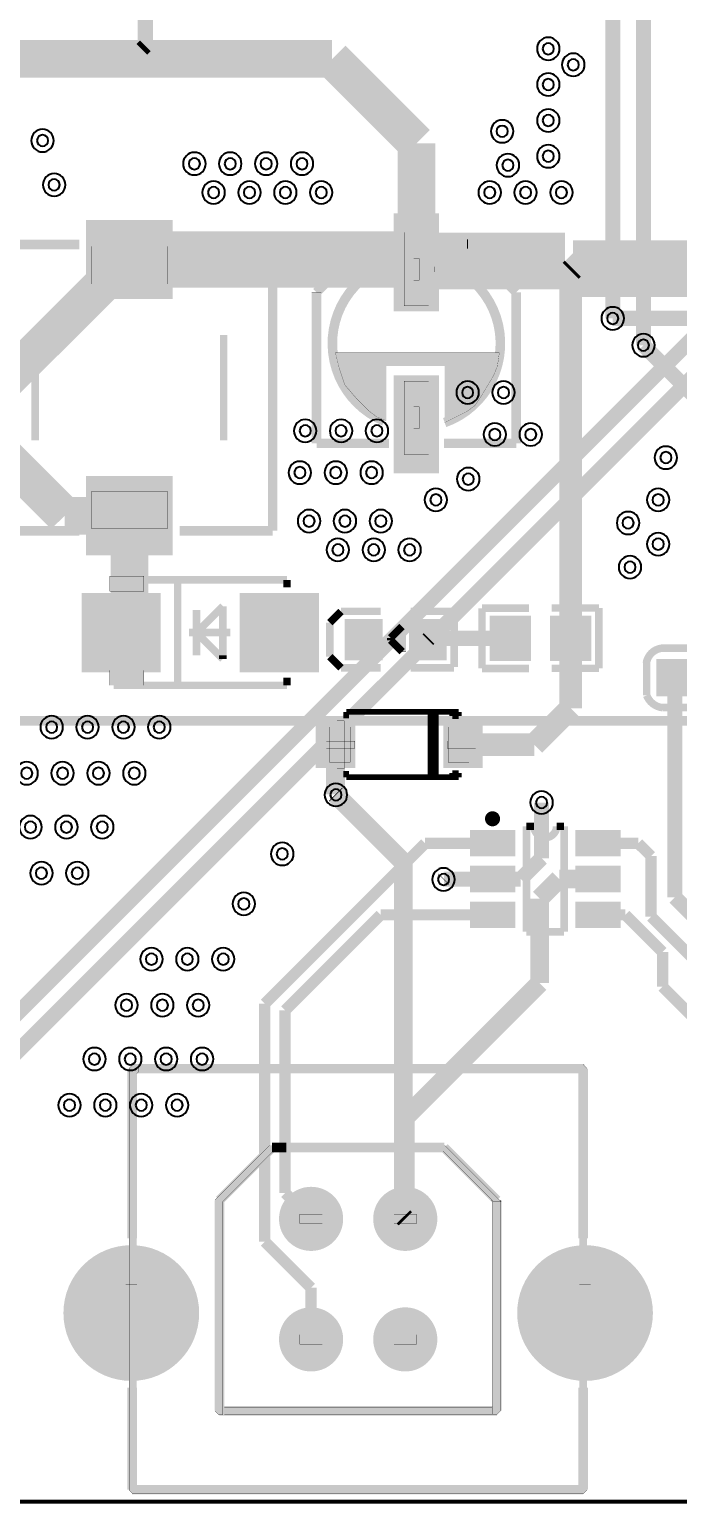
# Model space of a CAD drawing. Header units: millimetres. Extents: x 0 to 135, y -1 to 106.
# Drawn here: x 70.86 to 88.06, y -0.05 to 39.08 of the extents above; entities that cross this region are included whole.
import ezdxf

# ---------------------------------------------------------------- set-up
doc = ezdxf.new("R2010")
doc.units = ezdxf.units.MM
doc.header["$MEASUREMENT"] = 0
for name, color, linetype, true_color in [('Board-Outline-Layer', 7, 'Continuous', 0xff00ff), ('Bottom-Layer', 7, 'Continuous', 0x0000ff), ('Bottom-Paste-Mask-Layer', 7, 'Continuous', 0x800000), ('Bottom-Solder-Mask-Layer', 7, 'Continuous', 0xaa00ff), ('Document-Layer', 7, 'Continuous', 0x6464ff), ('Hole-Layer', 7, 'Continuous', 0x222222), ('Multi-Layer', 7, 'Continuous', 0xc0c0c0), ('Pin-Soldering-Layer', 7, 'Continuous', 0xcc9999), ('Top-Layer', 7, 'Continuous', 0xff0000), ('Top-Paste-Mask-Layer', 7, 'Continuous', 0x808080), ('Top-Silkscreen-Layer', 7, 'Continuous', 0xffcc00), ('Top-Solder-Mask-Layer', 7, 'Continuous', 0x800080)]:
    doc.layers.add(name, color=color, linetype=linetype, true_color=true_color)

msp = doc.modelspace()

# ---------------------------------------------------------------- hatches: boundary and pattern name
at = {"layer": 'Bottom-Layer'}
for points in [[(77.533, 7.506, 1), (79.133, 7.506, 1)], [(80.032, 7.506, 1), (81.632, 7.506, 1)], [(71.812, 5.006, 1), (75.312, 5.006, 1)], [(83.853, 5.006, 1), (87.353, 5.006, 1)], [(77.533, 4.306, 1), (79.133, 4.306, 1)], [(80.032, 4.306, 1), (81.632, 4.306, 1)]]:
    msp.add_hatch(color=256, dxfattribs=at).paths.add_polyline_path(points)
at = {"layer": 'Bottom-Paste-Mask-Layer'}
for points in [[(77.533, 7.506, 1), (79.133, 7.506, 1)], [(80.032, 7.506, 1), (81.632, 7.506, 1)], [(71.812, 5.006, 1), (75.312, 5.006, 1)], [(83.853, 5.006, 1), (87.353, 5.006, 1)], [(77.533, 4.306, 1), (79.133, 4.306, 1)], [(80.032, 4.306, 1), (81.632, 4.306, 1)]]:
    msp.add_hatch(color=256, dxfattribs=at).paths.add_polyline_path(points)
at = {"layer": 'Bottom-Solder-Mask-Layer'}
for points in [[(77.482, 7.506, 1), (79.184, 7.506, 1)], [(79.981, 7.506, 1), (81.683, 7.506, 1)], [(71.761, 5.006, 1), (75.363, 5.006, 1)], [(83.802, 5.006, 1), (87.404, 5.006, 1)], [(77.482, 4.306, 1), (79.184, 4.306, 1)], [(79.981, 4.306, 1), (81.683, 4.306, 1)]]:
    msp.add_hatch(color=256, dxfattribs=at).paths.add_polyline_path(points)
at = {"layer": 'Document-Layer'}
for points in [[(81.2, 32.999), (81.056, 32.999), (81.056, 32.423), (81.2, 32.423)], [(81.608, 32.783), (80.648, 32.783), (80.648, 32.639), (81.608, 32.639)], [(81.2, 28.486), (81.056, 28.486), (81.056, 29.062), (81.2, 29.062)], [(79.021, 19.461), (79.021, 20.725), (79.21, 20.725), (79.21, 19.461)], [(78.736, 19.998), (78.736, 20.187), (79.495, 20.187), (79.495, 19.998)], [(82.702, 20.001), (82.702, 20.19), (81.944, 20.19), (81.944, 20.001)], [(85.453, 11.406), (85.453, 0.456), (85.403, 0.406), (73.753, 0.406), (73.703, 0.456), (73.703, 11.356), (73.753, 11.406), (73.753, 11.606), (73.603, 11.606), (73.503, 11.506), (73.503, 0.306), (73.603, 0.206), (85.553, 0.206), (85.653, 0.306), (85.653, 11.506), (85.553, 11.606), (73.803, 11.606), (73.803, 11.406)], [(81.682, 9.456), (77.232, 9.456), (75.782, 8.006), (76.032, 8.006), (77.332, 9.306), (81.832, 9.306), (83.182, 7.956), (83.382, 7.956), (81.882, 9.456), (81.832, 9.456)], [(75.782, 8.006), (75.782, 2.406), (75.882, 2.306), (75.982, 2.306), (75.982, 7.956), (76.032, 8.006)], [(83.357, 8.006), (83.357, 2.406), (83.257, 2.306), (83.157, 2.306), (83.157, 7.956), (83.107, 8.006)], [(83.132, 2.506), (76.032, 2.506), (76.032, 2.306), (83.082, 2.306), (83.132, 2.306)]]:
    msp.add_hatch(color=256, dxfattribs=at).paths.add_polyline_path(points)
at = {"layer": 'Hole-Layer'}
for points in [[(77.832, 7.506, 1), (78.832, 7.506, 1)], [(80.332, 7.506, 1), (81.332, 7.506, 1)], [(72.312, 5.006, 1), (74.812, 5.006, 1)], [(84.352, 5.006, 1), (86.852, 5.006, 1)], [(77.832, 4.306, 1), (78.832, 4.306, 1)], [(80.332, 4.306, 1), (81.332, 4.306, 1)]]:
    msp.add_hatch(color=256, dxfattribs=at).paths.add_polyline_path(points)
at = {"layer": 'Multi-Layer'}
for points in [[(77.533, 7.506, 1), (79.133, 7.506, 1)], [(77.533, 7.506, 1), (79.133, 7.506, 1)], [(77.533, 7.506, 1), (79.133, 7.506, 1)], [(80.032, 7.506, 1), (81.632, 7.506, 1)], [(80.032, 7.506, 1), (81.632, 7.506, 1)], [(80.032, 7.506, 1), (81.632, 7.506, 1)], [(71.812, 5.006, 1), (75.312, 5.006, 1)], [(71.812, 5.006, 1), (75.312, 5.006, 1)], [(71.812, 5.006, 1), (75.312, 5.006, 1)], [(83.853, 5.006, 1), (87.353, 5.006, 1)], [(83.853, 5.006, 1), (87.353, 5.006, 1)], [(83.853, 5.006, 1), (87.353, 5.006, 1)], [(77.533, 4.306, 1), (79.133, 4.306, 1)], [(77.533, 4.306, 1), (79.133, 4.306, 1)], [(77.533, 4.306, 1), (79.133, 4.306, 1)], [(80.032, 4.306, 1), (81.632, 4.306, 1)], [(80.032, 4.306, 1), (81.632, 4.306, 1)], [(80.032, 4.306, 1), (81.632, 4.306, 1)]]:
    msp.add_hatch(color=256, dxfattribs=at).paths.add_polyline_path(points)
at = {"layer": 'Pin-Soldering-Layer'}
for points in [[(80.804, 33.693), (81.454, 33.693), (81.454, 31.743), (80.804, 31.743)], [(72.513, 33.32), (74.513, 33.32), (74.513, 32.32), (72.513, 32.32)], [(80.804, 27.793), (81.454, 27.793), (81.454, 29.743), (80.804, 29.743)], [(72.513, 26.82), (74.513, 26.82), (74.513, 25.82), (72.513, 25.82)], [(78.821, 20.561), (78.821, 19.631), (79.371, 19.631), (79.371, 20.561)], [(82.522, 20.561), (82.522, 19.631), (81.972, 19.631), (81.972, 20.561)], [(78.033, 7.631), (78.633, 7.631), (78.633, 7.381), (78.033, 7.381)], [(80.532, 7.631), (81.132, 7.631), (81.132, 7.381), (80.532, 7.381)], [(73.412, 4.256), (73.412, 5.756), (73.712, 5.756), (73.712, 4.256)], [(85.453, 4.256), (85.453, 5.756), (85.753, 5.756), (85.753, 4.256)], [(78.033, 4.431), (78.633, 4.431), (78.633, 4.181), (78.033, 4.181)], [(80.532, 4.431), (81.132, 4.431), (81.132, 4.181), (80.532, 4.181)]]:
    msp.add_hatch(color=256, dxfattribs=at).paths.add_polyline_path(points)
at = {"layer": 'Top-Layer'}
for points in [[(81.678, 31.643), (80.578, 31.643), (80.578, 34.143), (81.678, 34.143)], [(74.613, 33.97), (74.613, 31.97), (72.413, 31.97), (72.413, 33.97)], [(81.678, 27.343), (80.578, 27.343), (80.578, 29.843), (81.678, 29.843)], [(74.613, 27.17), (74.613, 25.17), (72.413, 25.17), (72.413, 27.17)], [(72.293, 24.068), (74.293, 24.068), (74.293, 22.068), (72.293, 22.068)], [(76.493, 24.068), (78.493, 24.068), (78.493, 22.068), (76.493, 22.068)], [(80.178, 23.381), (80.178, 22.381), (79.278, 22.381), (79.278, 23.381)], [(81.878, 23.381), (81.878, 22.381), (80.978, 22.381), (80.978, 23.381)], [(84.12, 23.465), (84.12, 22.365), (83.12, 22.365), (83.12, 23.465)], [(85.72, 23.465), (85.72, 22.365), (84.72, 22.365), (84.72, 23.465)], [(87.543, 21.425), (87.543, 22.314), (88.432, 22.314), (88.432, 21.425)], [(79.454, 20.671), (79.454, 19.521), (78.504, 19.521), (78.504, 20.671)], [(82.839, 20.671), (82.839, 19.521), (81.889, 19.521), (81.889, 20.671)], [(83.698, 17.176), (82.598, 17.176), (82.598, 17.776), (83.698, 17.776)], [(86.498, 17.176), (85.398, 17.176), (85.398, 17.776), (86.498, 17.776)], [(83.698, 16.226), (82.598, 16.226), (82.598, 16.826), (83.698, 16.826)], [(86.498, 16.226), (85.398, 16.226), (85.398, 16.826), (86.498, 16.826)], [(83.698, 15.276), (82.598, 15.276), (82.598, 15.876), (83.698, 15.876)], [(86.498, 15.276), (85.398, 15.276), (85.398, 15.876), (86.498, 15.876)], [(77.533, 7.506, 1), (79.133, 7.506, 1)], [(80.032, 7.506, 1), (81.632, 7.506, 1)], [(71.812, 5.006, 1), (75.312, 5.006, 1)], [(83.853, 5.006, 1), (87.353, 5.006, 1)], [(77.533, 4.306, 1), (79.133, 4.306, 1)], [(80.032, 4.306, 1), (81.632, 4.306, 1)]]:
    msp.add_hatch(color=256, dxfattribs=at).paths.add_polyline_path(points)
at = {"layer": 'Top-Paste-Mask-Layer'}
for points in [[(81.678, 31.643), (80.578, 31.643), (80.578, 34.143), (81.678, 34.143)], [(74.613, 33.97), (74.613, 31.97), (72.413, 31.97), (72.413, 33.97)], [(81.678, 27.343), (80.578, 27.343), (80.578, 29.843), (81.678, 29.843)], [(74.613, 27.17), (74.613, 25.17), (72.413, 25.17), (72.413, 27.17)], [(72.293, 24.068), (74.293, 24.068), (74.293, 22.068), (72.293, 22.068)], [(76.493, 24.068), (78.493, 24.068), (78.493, 22.068), (76.493, 22.068)], [(80.178, 23.381), (80.178, 22.381), (79.278, 22.381), (79.278, 23.381)], [(81.878, 23.381), (81.878, 22.381), (80.978, 22.381), (80.978, 23.381)], [(84.12, 23.465), (84.12, 22.365), (83.12, 22.365), (83.12, 23.465)], [(85.72, 23.465), (85.72, 22.365), (84.72, 22.365), (84.72, 23.465)], [(87.543, 21.425), (87.543, 22.314), (88.432, 22.314), (88.432, 21.425)], [(79.454, 20.671), (79.454, 19.521), (78.504, 19.521), (78.504, 20.671)], [(82.839, 20.671), (82.839, 19.521), (81.889, 19.521), (81.889, 20.671)], [(83.698, 17.176), (82.598, 17.176), (82.598, 17.776), (83.698, 17.776)], [(86.498, 17.176), (85.398, 17.176), (85.398, 17.776), (86.498, 17.776)], [(83.698, 16.226), (82.598, 16.226), (82.598, 16.826), (83.698, 16.826)], [(86.498, 16.226), (85.398, 16.226), (85.398, 16.826), (86.498, 16.826)], [(83.698, 15.276), (82.598, 15.276), (82.598, 15.876), (83.698, 15.876)], [(86.498, 15.276), (85.398, 15.276), (85.398, 15.876), (86.498, 15.876)], [(77.533, 7.506, 1), (79.133, 7.506, 1)], [(80.032, 7.506, 1), (81.632, 7.506, 1)], [(71.812, 5.006, 1), (75.312, 5.006, 1)], [(83.853, 5.006, 1), (87.353, 5.006, 1)], [(77.533, 4.306, 1), (79.133, 4.306, 1)], [(80.032, 4.306, 1), (81.632, 4.306, 1)]]:
    msp.add_hatch(color=256, dxfattribs=at).paths.add_polyline_path(points)
at = {"layer": 'Top-Silkscreen-Layer'}
for points in [[(83.328, 30.493), (78.978, 30.493), (79.078, 30.093), (79.228, 29.643), (79.528, 29.293), (79.878, 28.943), (80.078, 28.793), (80.328, 28.693), (80.328, 30.143), (81.878, 30.143), (81.878, 28.643), (82.178, 28.793), (82.478, 28.943), (82.678, 29.093), (82.878, 29.393), (83.028, 29.643), (83.178, 29.893), (83.278, 30.143)], [(72.993, 24.168), (73.893, 24.168), (73.893, 24.568), (72.993, 24.568)], [(72.993, 21.668), (73.893, 21.668), (73.893, 22.068), (72.993, 22.068)]]:
    msp.add_hatch(color=256, dxfattribs=at).paths.add_polyline_path(points)
at = {"layer": 'Top-Solder-Mask-Layer'}
for points in [[(81.729, 31.592), (80.528, 31.592), (80.528, 34.194), (81.729, 34.194)], [(74.664, 34.021), (74.664, 31.919), (72.362, 31.919), (72.362, 34.021)], [(81.729, 27.292), (80.528, 27.292), (80.528, 29.894), (81.729, 29.894)], [(74.664, 27.221), (74.664, 25.119), (72.362, 25.119), (72.362, 27.221)], [(72.242, 24.119), (74.344, 24.119), (74.344, 22.017), (72.242, 22.017)], [(76.442, 24.119), (78.544, 24.119), (78.544, 22.017), (76.442, 22.017)], [(84.171, 23.516), (84.171, 22.314), (83.069, 22.314), (83.069, 23.516)], [(85.771, 23.516), (85.771, 22.314), (84.669, 22.314), (84.669, 23.516)], [(80.229, 23.432), (80.229, 22.33), (79.227, 22.33), (79.227, 23.432)], [(81.929, 23.432), (81.929, 22.33), (80.927, 22.33), (80.927, 23.432)], [(87.492, 21.374), (87.492, 22.365), (88.483, 22.365), (88.483, 21.374)], [(79.505, 20.721), (79.505, 19.47), (78.454, 19.47), (78.454, 20.721)], [(82.89, 20.721), (82.89, 19.47), (81.838, 19.47), (81.838, 20.721)], [(83.749, 17.125), (82.547, 17.125), (82.547, 17.827), (83.749, 17.827)], [(86.549, 17.125), (85.347, 17.125), (85.347, 17.827), (86.549, 17.827)], [(83.749, 16.175), (82.547, 16.175), (82.547, 16.877), (83.749, 16.877)], [(86.549, 16.175), (85.347, 16.175), (85.347, 16.877), (86.549, 16.877)], [(83.749, 15.225), (82.547, 15.225), (82.547, 15.927), (83.749, 15.927)], [(86.549, 15.225), (85.347, 15.225), (85.347, 15.927), (86.549, 15.927)], [(77.482, 7.506, 1), (79.184, 7.506, 1)], [(79.981, 7.506, 1), (81.683, 7.506, 1)], [(71.761, 5.006, 1), (75.363, 5.006, 1)], [(83.802, 5.006, 1), (87.404, 5.006, 1)], [(77.482, 4.306, 1), (79.184, 4.306, 1)], [(79.981, 4.306, 1), (81.683, 4.306, 1)]]:
    msp.add_hatch(color=256, dxfattribs=at).paths.add_polyline_path(points)

# ---------------------------------------------------------------- linework, layer by layer
at = {"layer": 'Board-Outline-Layer', "const_width": 0.1}
msp.add_lwpolyline([(0, 0), (0, 99.9), (134, 99.9), (134, 0)], close=True, dxfattribs=at)
at = {"layer": 'Bottom-Layer'}
for points, const_width in [([(87.153, 46.251), (87.153, 30.695)], 0.4), ([(86.337, 45.333), (86.337, 31.409)], 0.4), ([(99.367, 41.788), (68.945, 11.366)], 0.4), ([(93.477, 34.877), (69.146, 10.547)], 0.4), ([(78.992, 18.761), (80.782, 16.972)], 0.5), ([(80.782, 16.972), (80.782, 7.557)], 0.5), ([(80.782, 7.557), (80.832, 7.506)], 0.5)]:
    msp.add_lwpolyline(points, dxfattribs=dict(at, const_width=const_width))
at = {"layer": 'Document-Layer', "const_width": 0.00508}
for points in [[(81.2, 32.999), (81.056, 32.999), (81.056, 32.423), (81.2, 32.423)], [(81.608, 32.783), (80.648, 32.783), (80.648, 32.639), (81.608, 32.639)], [(81.2, 28.486), (81.056, 28.486), (81.056, 29.062), (81.2, 29.062)], [(79.021, 19.461), (79.021, 20.725), (79.21, 20.725), (79.21, 19.461)], [(78.736, 19.998), (78.736, 20.187), (79.495, 20.187), (79.495, 19.998)], [(82.702, 20.001), (82.702, 20.19), (81.944, 20.19), (81.944, 20.001)], [(85.453, 11.406), (85.453, 0.456), (85.403, 0.406), (73.753, 0.406), (73.703, 0.456), (73.703, 11.356), (73.753, 11.406), (73.753, 11.606), (73.603, 11.606), (73.503, 11.506), (73.503, 0.306), (73.603, 0.206), (85.553, 0.206), (85.653, 0.306), (85.653, 11.506), (85.553, 11.606), (73.803, 11.606), (73.803, 11.406)], [(81.682, 9.456), (77.232, 9.456), (75.782, 8.006), (76.032, 8.006), (77.332, 9.306), (81.832, 9.306), (83.182, 7.956), (83.382, 7.956), (81.882, 9.456), (81.832, 9.456)], [(75.782, 8.006), (75.782, 2.406), (75.882, 2.306), (75.982, 2.306), (75.982, 7.956), (76.032, 8.006)], [(83.357, 8.006), (83.357, 2.406), (83.257, 2.306), (83.157, 2.306), (83.157, 7.956), (83.107, 8.006)], [(83.132, 2.506), (76.032, 2.506), (76.032, 2.306), (83.082, 2.306), (83.132, 2.306)]]:
    msp.add_lwpolyline(points, close=True, dxfattribs=at)
at = {"layer": 'Hole-Layer'}
for points in [[(84.478, 38.567, 1), (84.778, 38.567), (84.778, 38.567, 1), (84.478, 38.567)], [(85.141, 38.142, 1), (85.441, 38.142), (85.441, 38.142, 1), (85.141, 38.142)], [(84.478, 37.615, 1), (84.778, 37.615), (84.778, 37.615, 1), (84.478, 37.615)], [(84.478, 36.663, 1), (84.778, 36.663), (84.778, 36.663, 1), (84.478, 36.663)], [(83.254, 36.374, 1), (83.554, 36.374), (83.554, 36.374, 1), (83.254, 36.374)], [(71.057, 36.127, 1), (71.357, 36.127), (71.357, 36.127, 1), (71.057, 36.127)], [(75.086, 35.515, 1), (75.386, 35.515), (75.386, 35.515, 1), (75.086, 35.515)], [(76.038, 35.515, 1), (76.338, 35.515), (76.338, 35.515, 1), (76.038, 35.515)], [(76.99, 35.515, 1), (77.29, 35.515), (77.29, 35.515, 1), (76.99, 35.515)], [(77.942, 35.515, 1), (78.242, 35.515), (78.242, 35.515, 1), (77.942, 35.515)], [(83.407, 35.473, 1), (83.707, 35.473), (83.707, 35.473, 1), (83.407, 35.473)], [(84.478, 35.711, 1), (84.778, 35.711), (84.778, 35.711, 1), (84.478, 35.711)], [(71.363, 34.954, 1), (71.663, 34.954), (71.663, 34.954, 1), (71.363, 34.954)], [(75.596, 34.75, 1), (75.896, 34.75), (75.896, 34.75, 1), (75.596, 34.75)], [(76.548, 34.75, 1), (76.848, 34.75), (76.848, 34.75, 1), (76.548, 34.75)], [(77.5, 34.75, 1), (77.8, 34.75), (77.8, 34.75, 1), (77.5, 34.75)], [(78.452, 34.75, 1), (78.752, 34.75), (78.752, 34.75, 1), (78.452, 34.75)], [(82.923, 34.75, 1), (83.223, 34.75), (83.223, 34.75, 1), (82.923, 34.75)], [(83.875, 34.75, 1), (84.175, 34.75), (84.175, 34.75, 1), (83.875, 34.75)], [(84.827, 34.75, 1), (85.127, 34.75), (85.127, 34.75, 1), (84.827, 34.75)], [(86.187, 31.409, 1), (86.487, 31.409), (86.487, 31.409, 1), (86.187, 31.409)], [(87.003, 30.695, 1), (87.303, 30.695), (87.303, 30.695, 1), (87.003, 30.695)], [(82.338, 29.439, 1), (82.638, 29.439), (82.638, 29.439, 1), (82.338, 29.439)], [(83.29, 29.439, 1), (83.59, 29.439), (83.59, 29.439, 1), (83.29, 29.439)], [(78.027, 28.426, 1), (78.327, 28.426), (78.327, 28.426, 1), (78.027, 28.426)], [(78.979, 28.426, 1), (79.279, 28.426), (79.279, 28.426, 1), (78.979, 28.426)], [(79.931, 28.426, 1), (80.231, 28.426), (80.231, 28.426, 1), (79.931, 28.426)], [(83.059, 28.324, 1), (83.359, 28.324), (83.359, 28.324, 1), (83.059, 28.324)], [(84.011, 28.324, 1), (84.311, 28.324), (84.311, 28.324, 1), (84.011, 28.324)], [(87.598, 27.712, 1), (87.898, 27.712), (87.898, 27.712, 1), (87.598, 27.712)], [(77.886, 27.314, 1), (78.186, 27.314), (78.186, 27.314, 1), (77.886, 27.314)], [(78.838, 27.314, 1), (79.138, 27.314), (79.138, 27.314, 1), (78.838, 27.314)], [(79.79, 27.314, 1), (80.09, 27.314), (80.09, 27.314, 1), (79.79, 27.314)], [(82.355, 27.144, 1), (82.655, 27.144), (82.655, 27.144, 1), (82.355, 27.144)], [(81.495, 26.59, 1), (81.795, 26.59), (81.795, 26.59, 1), (81.495, 26.59)], [(87.394, 26.59, 1), (87.694, 26.59), (87.694, 26.59, 1), (87.394, 26.59)], [(78.129, 26.029, 1), (78.429, 26.029), (78.429, 26.029, 1), (78.129, 26.029)], [(79.081, 26.029, 1), (79.381, 26.029), (79.381, 26.029, 1), (79.081, 26.029)], [(80.033, 26.029, 1), (80.333, 26.029), (80.333, 26.029, 1), (80.033, 26.029)], [(86.595, 25.978, 1), (86.895, 25.978), (86.895, 25.978, 1), (86.595, 25.978)], [(87.394, 25.417, 1), (87.694, 25.417), (87.694, 25.417, 1), (87.394, 25.417)], [(78.894, 25.264, 1), (79.194, 25.264), (79.194, 25.264, 1), (78.894, 25.264)], [(79.846, 25.264, 1), (80.146, 25.264), (80.146, 25.264, 1), (79.846, 25.264)], [(80.798, 25.264, 1), (81.098, 25.264), (81.098, 25.264, 1), (80.798, 25.264)], [(86.646, 24.805, 1), (86.946, 24.805), (86.946, 24.805, 1), (86.646, 24.805)], [(71.299, 20.558, 1), (71.599, 20.558), (71.599, 20.558, 1), (71.299, 20.558)], [(72.251, 20.558, 1), (72.551, 20.558), (72.551, 20.558, 1), (72.251, 20.558)], [(73.203, 20.558, 1), (73.503, 20.558), (73.503, 20.558, 1), (73.203, 20.558)], [(74.155, 20.558, 1), (74.455, 20.558), (74.455, 20.558, 1), (74.155, 20.558)], [(70.636, 19.334, 1), (70.936, 19.334), (70.936, 19.334, 1), (70.636, 19.334)], [(71.588, 19.334, 1), (71.888, 19.334), (71.888, 19.334, 1), (71.588, 19.334)], [(72.54, 19.334, 1), (72.84, 19.334), (72.84, 19.334, 1), (72.54, 19.334)], [(73.492, 19.334, 1), (73.792, 19.334), (73.792, 19.334, 1), (73.492, 19.334)], [(78.842, 18.761, 1), (79.142, 18.761), (79.142, 18.761, 1), (78.842, 18.761)], [(84.3, 18.557, 1), (84.6, 18.557), (84.6, 18.557, 1), (84.3, 18.557)], [(70.738, 17.906, 1), (71.038, 17.906), (71.038, 17.906, 1), (70.738, 17.906)], [(71.69, 17.906, 1), (71.99, 17.906), (71.99, 17.906, 1), (71.69, 17.906)], [(72.642, 17.906, 1), (72.942, 17.906), (72.942, 17.906, 1), (72.642, 17.906)], [(77.419, 17.192, 1), (77.719, 17.192), (77.719, 17.192, 1), (77.419, 17.192)], [(71.027, 16.682, 1), (71.327, 16.682), (71.327, 16.682, 1), (71.027, 16.682)], [(71.979, 16.682, 1), (72.279, 16.682), (72.279, 16.682, 1), (71.979, 16.682)], [(81.698, 16.517, 1), (81.998, 16.517), (81.998, 16.517, 1), (81.698, 16.517)], [(76.399, 15.866, 1), (76.699, 15.866), (76.699, 15.866, 1), (76.399, 15.866)], [(73.947, 14.401, 1), (74.247, 14.401), (74.247, 14.401, 1), (73.947, 14.401)], [(74.899, 14.401, 1), (75.199, 14.401), (75.199, 14.401, 1), (74.899, 14.401)], [(75.851, 14.401, 1), (76.151, 14.401), (76.151, 14.401, 1), (75.851, 14.401)], [(73.284, 13.177, 1), (73.584, 13.177), (73.584, 13.177, 1), (73.284, 13.177)], [(74.236, 13.177, 1), (74.536, 13.177), (74.536, 13.177, 1), (74.236, 13.177)], [(75.188, 13.177, 1), (75.488, 13.177), (75.488, 13.177, 1), (75.188, 13.177)], [(72.434, 11.749, 1), (72.734, 11.749), (72.734, 11.749, 1), (72.434, 11.749)], [(73.386, 11.749, 1), (73.686, 11.749), (73.686, 11.749, 1), (73.386, 11.749)], [(74.338, 11.749, 1), (74.638, 11.749), (74.638, 11.749, 1), (74.338, 11.749)], [(75.29, 11.749, 1), (75.59, 11.749), (75.59, 11.749, 1), (75.29, 11.749)], [(71.771, 10.525, 1), (72.071, 10.525), (72.071, 10.525, 1), (71.771, 10.525)], [(72.723, 10.525, 1), (73.023, 10.525), (73.023, 10.525, 1), (72.723, 10.525)], [(73.675, 10.525, 1), (73.975, 10.525), (73.975, 10.525, 1), (73.675, 10.525)], [(74.627, 10.525, 1), (74.927, 10.525), (74.927, 10.525, 1), (74.627, 10.525)]]:
    msp.add_lwpolyline(points, format="xyb", dxfattribs=at)
at = {"layer": 'Multi-Layer'}
for points in [[(84.328, 38.567, 1), (84.928, 38.567, 1)], [(84.991, 38.142, 1), (85.591, 38.142, 1)], [(84.328, 37.615, 1), (84.928, 37.615, 1)], [(84.328, 36.663, 1), (84.928, 36.663, 1)], [(70.907, 36.127, 1), (71.507, 36.127, 1)], [(83.104, 36.374, 1), (83.704, 36.374, 1)], [(84.328, 35.711, 1), (84.928, 35.711, 1)], [(74.936, 35.515, 1), (75.536, 35.515, 1)], [(75.888, 35.515, 1), (76.488, 35.515, 1)], [(76.84, 35.515, 1), (77.44, 35.515, 1)], [(77.792, 35.515, 1), (78.392, 35.515, 1)], [(83.257, 35.473, 1), (83.857, 35.473, 1)], [(71.213, 34.954, 1), (71.813, 34.954, 1)], [(75.446, 34.75, 1), (76.046, 34.75, 1)], [(76.398, 34.75, 1), (76.998, 34.75, 1)], [(77.35, 34.75, 1), (77.95, 34.75, 1)], [(78.302, 34.75, 1), (78.902, 34.75, 1)], [(82.773, 34.75, 1), (83.373, 34.75, 1)], [(83.725, 34.75, 1), (84.325, 34.75, 1)], [(84.677, 34.75, 1), (85.277, 34.75, 1)], [(86.037, 31.409, 1), (86.637, 31.409, 1)], [(86.853, 30.695, 1), (87.453, 30.695, 1)], [(82.188, 29.439, 1), (82.788, 29.439, 1)], [(83.14, 29.439, 1), (83.74, 29.439, 1)], [(77.877, 28.426, 1), (78.477, 28.426, 1)], [(78.829, 28.426, 1), (79.429, 28.426, 1)], [(79.781, 28.426, 1), (80.381, 28.426, 1)], [(82.909, 28.324, 1), (83.509, 28.324, 1)], [(83.861, 28.324, 1), (84.461, 28.324, 1)], [(87.448, 27.712, 1), (88.048, 27.712, 1)], [(77.736, 27.314, 1), (78.336, 27.314, 1)], [(78.688, 27.314, 1), (79.288, 27.314, 1)], [(79.64, 27.314, 1), (80.24, 27.314, 1)], [(82.205, 27.144, 1), (82.805, 27.144, 1)], [(81.345, 26.59, 1), (81.945, 26.59, 1)], [(87.244, 26.59, 1), (87.844, 26.59, 1)], [(77.979, 26.029, 1), (78.579, 26.029, 1)], [(78.931, 26.029, 1), (79.531, 26.029, 1)], [(79.883, 26.029, 1), (80.483, 26.029, 1)], [(86.445, 25.978, 1), (87.045, 25.978, 1)], [(78.744, 25.264, 1), (79.344, 25.264, 1)], [(79.696, 25.264, 1), (80.296, 25.264, 1)], [(80.648, 25.264, 1), (81.248, 25.264, 1)], [(87.244, 25.417, 1), (87.844, 25.417, 1)], [(86.496, 24.805, 1), (87.096, 24.805, 1)], [(71.149, 20.558, 1), (71.749, 20.558, 1)], [(72.101, 20.558, 1), (72.701, 20.558, 1)], [(73.053, 20.558, 1), (73.653, 20.558, 1)], [(74.005, 20.558, 1), (74.605, 20.558, 1)], [(70.486, 19.334, 1), (71.086, 19.334, 1)], [(71.438, 19.334, 1), (72.038, 19.334, 1)], [(72.39, 19.334, 1), (72.99, 19.334, 1)], [(73.342, 19.334, 1), (73.942, 19.334, 1)], [(78.692, 18.761, 1), (79.292, 18.761, 1)], [(84.15, 18.557, 1), (84.75, 18.557, 1)], [(70.588, 17.906, 1), (71.188, 17.906, 1)], [(71.54, 17.906, 1), (72.14, 17.906, 1)], [(72.492, 17.906, 1), (73.092, 17.906, 1)], [(77.269, 17.192, 1), (77.869, 17.192, 1)], [(70.877, 16.682, 1), (71.477, 16.682, 1)], [(71.829, 16.682, 1), (72.429, 16.682, 1)], [(81.548, 16.517, 1), (82.148, 16.517, 1)], [(76.249, 15.866, 1), (76.849, 15.866, 1)], [(73.797, 14.401, 1), (74.397, 14.401, 1)], [(74.749, 14.401, 1), (75.349, 14.401, 1)], [(75.701, 14.401, 1), (76.301, 14.401, 1)], [(73.134, 13.177, 1), (73.734, 13.177, 1)], [(74.086, 13.177, 1), (74.686, 13.177, 1)], [(75.038, 13.177, 1), (75.638, 13.177, 1)], [(72.284, 11.749, 1), (72.884, 11.749, 1)], [(73.236, 11.749, 1), (73.836, 11.749, 1)], [(74.188, 11.749, 1), (74.788, 11.749, 1)], [(75.14, 11.749, 1), (75.74, 11.749, 1)], [(71.621, 10.525, 1), (72.221, 10.525, 1)], [(72.573, 10.525, 1), (73.173, 10.525, 1)], [(73.525, 10.525, 1), (74.125, 10.525, 1)], [(74.477, 10.525, 1), (75.077, 10.525, 1)]]:
    msp.add_lwpolyline(points, format="xyb", close=True, dxfattribs=at)
at = {"layer": 'Pin-Soldering-Layer', "const_width": 0.00508}
for points in [[(80.804, 33.693), (81.454, 33.693), (81.454, 31.743), (80.804, 31.743)], [(72.513, 33.32), (74.513, 33.32), (74.513, 32.32), (72.513, 32.32)], [(80.804, 27.793), (81.454, 27.793), (81.454, 29.743), (80.804, 29.743)], [(72.513, 26.82), (74.513, 26.82), (74.513, 25.82), (72.513, 25.82)], [(78.821, 20.561), (78.821, 19.631), (79.371, 19.631), (79.371, 20.561)], [(82.522, 20.561), (82.522, 19.631), (81.972, 19.631), (81.972, 20.561)], [(78.033, 7.631), (78.633, 7.631), (78.633, 7.381), (78.033, 7.381)], [(80.532, 7.631), (81.132, 7.631), (81.132, 7.381), (80.532, 7.381)], [(73.412, 4.256), (73.412, 5.756), (73.712, 5.756), (73.712, 4.256)], [(85.453, 4.256), (85.453, 5.756), (85.753, 5.756), (85.753, 4.256)], [(78.033, 4.431), (78.633, 4.431), (78.633, 4.181), (78.033, 4.181)], [(80.532, 4.431), (81.132, 4.431), (81.132, 4.181), (80.532, 4.181)]]:
    msp.add_lwpolyline(points, close=True, dxfattribs=at)
at = {"layer": 'Top-Layer'}
for points, const_width in [([(73.934, 43.729), (73.934, 38.642)], 0.4), ([(78.89, 38.295), (57.878, 38.295)], 1), ([(73.934, 38.642), (73.841, 38.55)], 0.4), ([(81.128, 36.056), (78.89, 38.295)], 1), ([(81.128, 32.97), (81.128, 36.056)], 1), ([(73.513, 32.97), (81.128, 32.97)], 1.5), ([(81.128, 32.97), (81.226, 32.97)], 1.5), ([(81.226, 32.97), (81.265, 32.931)], 1.5), ([(81.265, 32.931), (85.075, 32.931)], 1.5), ([(85.075, 32.931), (85.279, 32.727)], 1.5), ([(69.591, 29.109), (73.452, 32.97)], 1), ([(81.128, 32.893), (81.128, 32.97)], 1), ([(93.713, 32.727), (85.279, 32.727)], 1.5), ([(85.22, 32.668), (85.279, 32.727)], 0.6), ([(85.22, 22.915), (85.22, 32.668)], 0.6), ([(90.722, 31.409), (86.337, 31.409)], 0.4), ([(87.153, 30.695), (89.082, 28.766)], 0.4), ([(70.123, 27.839), (71.792, 26.17)], 1), ([(71.792, 26.17), (73.513, 26.17)], 1), ([(73.513, 23.288), (73.513, 26.17)], 1), ([(73.293, 23.068), (73.513, 23.288)], 1), ([(81.462, 22.915), (81.428, 22.881)], 0.4), ([(83.62, 22.915), (81.462, 22.915)], 0.4), ([(85.22, 21.062), (85.22, 22.915)], 0.6), ([(87.988, 16.039), (87.988, 21.869)], 0.4), ([(84.254, 20.096), (85.22, 21.062)], 0.6), ([(82.364, 20.096), (84.254, 20.096)], 0.6), ([(78.979, 20.096), (78.979, 18.774)], 0.5), ([(78.979, 18.774), (78.992, 18.761)], 0.5), ([(84.45, 17.078), (84.45, 18.557)], 0.4), ([(81.36, 17.476), (77.105, 13.221)], 0.3), ([(83.148, 17.476), (81.36, 17.476)], 0.3), ([(85.948, 17.476), (87.015, 17.476)], 0.3), ([(87.015, 17.476), (87.357, 17.134)], 0.3), ([(83.897, 16.526), (84.45, 17.078)], 0.4), ([(87.357, 17.134), (87.357, 15.529)], 0.3), ([(81.857, 16.526), (81.848, 16.517)], 0.4), ([(83.148, 16.526), (81.857, 16.526)], 0.4), ([(83.148, 16.526), (83.897, 16.526)], 0.4), ([(84.399, 16.007), (84.917, 16.526)], 0.5), ([(84.917, 16.526), (85.948, 16.526)], 0.5), ([(84.399, 13.763), (84.399, 16.007)], 0.5), ([(88.612, 15.415), (87.988, 16.039)], 0.4), ([(77.644, 13.039), (80.181, 15.576)], 0.3), ([(80.181, 15.576), (83.148, 15.576)], 0.3), ([(85.948, 15.576), (86.671, 15.576)], 0.3), ([(86.671, 15.576), (87.659, 14.588)], 0.3), ([(87.357, 15.529), (88.741, 14.145)], 0.3), ([(87.659, 14.588), (87.659, 13.67)], 0.3), ([(80.832, 10.197), (84.399, 13.763)], 0.5), ([(87.659, 13.67), (88.454, 12.875)], 0.3), ([(77.105, 13.221), (77.105, 6.904)], 0.3), ([(77.644, 8.194), (77.644, 13.039)], 0.3), ([(80.832, 7.506), (80.832, 10.197)], 0.5), ([(78.333, 7.506), (77.644, 8.194)], 0.3), ([(77.105, 6.904), (78.333, 5.677)], 0.3), ([(78.333, 5.677), (78.333, 4.306)], 0.3)]:
    msp.add_lwpolyline(points, dxfattribs=dict(at, const_width=const_width))
at = {"layer": 'Top-Silkscreen-Layer'}
for points, const_width in [([(101.692, 24.617, -0.414), (97.799, 20.724), (48.098, 20.724, -0.102), (48.048, 20.734), (48.048, 20.734, -0.374), (44.446, 24.361), (44.446, 24.361, -0.092), (44.438, 24.407), (44.438, 95.085, -0.414), (48.331, 98.979, -0.02), (48.352, 98.979), (98.085, 98.979, -0.125), (98.146, 98.963, -0.369), (101.684, 95.345), (101.684, 95.345, -0.093), (101.692, 95.299), (101.692, 24.617)], 0.254), ([(80.378, 32.843, 0.686), (80.271, 28.685)], 0.254), ([(80.378, 32.843, 0.686), (80.271, 28.685)], 0.254), ([(81.878, 28.643, 0.692), (81.947, 32.817)], 0.254), ([(81.878, 28.643, 0.692), (81.947, 32.817)], 0.254), ([(87.658, 22.656, 0.347), (87.23, 22.258)], 0.2), ([(87.658, 22.656, 0.347), (87.23, 22.258)], 0.2), ([(87.239, 21.399, 0.274), (87.657, 21.075)], 0.2), ([(87.239, 21.399, 0.274), (87.657, 21.075)], 0.2), ([(84.248, 17.926, 1), (84.848, 17.926)], 0.2), ([(84.248, 17.926, 1), (84.848, 17.926)], 0.2)]:
    msp.add_lwpolyline(points, format="xyb", dxfattribs=dict(at, const_width=const_width))
for points, const_width in [([(69.713, 33.37), (72.182, 33.37)], 0.254), ([(69.713, 33.37), (72.182, 33.37)], 0.254), ([(74.845, 33.37), (77.313, 33.37)], 0.254), ([(74.845, 33.37), (77.313, 33.37)], 0.254), ([(77.313, 33.37), (77.313, 25.77)], 0.254), ([(77.313, 33.37), (77.313, 25.77)], 0.254), ([(78.478, 32.103), (79.758, 33.383)], 0.254), ([(78.478, 32.103), (79.758, 33.383)], 0.254), ([(79.758, 33.383), (80.347, 33.383)], 0.254), ([(79.758, 33.383), (80.347, 33.383)], 0.254), ([(81.91, 33.383), (82.468, 33.383)], 0.254), ([(81.91, 33.383), (82.468, 33.383)], 0.254), ([(82.468, 33.383), (82.498, 33.383)], 0.254), ([(82.468, 33.383), (82.498, 33.383)], 0.254), ([(82.498, 33.383), (83.778, 32.103)], 0.254), ([(82.498, 33.383), (83.778, 32.103)], 0.254), ([(78.478, 32.093), (78.478, 32.103)], 0.254), ([(78.478, 32.093), (78.478, 32.103)], 0.254), ([(78.478, 28.093), (78.478, 32.093)], 0.254), ([(78.478, 28.093), (78.478, 32.093)], 0.254), ([(83.778, 32.103), (83.778, 28.093)], 0.254), ([(83.778, 32.103), (83.778, 28.093)], 0.254), ([(71.014, 30.97), (71.014, 28.171)], 0.201), ([(71.014, 30.97), (71.014, 28.171)], 0.201), ([(76.013, 30.97), (76.013, 28.171)], 0.201), ([(76.013, 30.97), (76.013, 28.171)], 0.201), ([(80.397, 28.093), (78.478, 28.093)], 0.254), ([(80.397, 28.093), (78.478, 28.093)], 0.254), ([(83.778, 28.093), (81.86, 28.093)], 0.254), ([(83.778, 28.093), (81.86, 28.093)], 0.254), ([(72.182, 25.77), (69.713, 25.77)], 0.254), ([(72.182, 25.77), (69.713, 25.77)], 0.254), ([(77.313, 25.77), (74.845, 25.77)], 0.254), ([(77.313, 25.77), (74.845, 25.77)], 0.254), ([(76.493, 24.468), (73.093, 24.468)], 0.2), ([(76.493, 24.468), (73.093, 24.468)], 0.2), ([(74.793, 21.668), (74.793, 24.468)], 0.2), ([(74.793, 21.668), (74.793, 24.468)], 0.2), ([(77.693, 24.468), (76.493, 24.468)], 0.2), ([(77.693, 24.468), (76.493, 24.468)], 0.2), ([(77.693, 24.268), (77.693, 24.468)], 0.2), ([(77.693, 24.268), (77.693, 24.468)], 0.2), ([(75.293, 23.068), (75.993, 23.768)], 0.2), ([(75.293, 23.068), (75.993, 23.768)], 0.2), ([(75.993, 22.468), (75.993, 23.768)], 0.2), ([(75.993, 22.468), (75.993, 23.768)], 0.2), ([(75.293, 22.468), (75.293, 23.668)], 0.2), ([(75.293, 22.468), (75.293, 23.668)], 0.2), ([(79.128, 23.631), (78.828, 23.331)], 0.2), ([(79.128, 23.631), (78.828, 23.331)], 0.2), ([(80.178, 23.631), (79.128, 23.631)], 0.2), ([(80.178, 23.631), (79.128, 23.631)], 0.2), ([(82.128, 23.631), (80.978, 23.631)], 0.2), ([(82.128, 23.631), (80.978, 23.631)], 0.2), ([(82.128, 23.631), (82.128, 22.151)], 0.2), ([(82.128, 23.631), (82.128, 22.151)], 0.2), ([(82.87, 23.715), (82.87, 22.115)], 0.2), ([(82.87, 23.715), (84.12, 23.715)], 0.2), ([(82.87, 23.715), (82.87, 22.115)], 0.2), ([(82.87, 23.715), (84.12, 23.715)], 0.2), ([(84.721, 23.72), (85.971, 23.72)], 0.2), ([(84.721, 23.72), (85.971, 23.72)], 0.2), ([(85.971, 23.72), (85.971, 22.12)], 0.2), ([(85.971, 23.72), (85.971, 22.12)], 0.2), ([(76.193, 23.068), (75.093, 23.068)], 0.2), ([(76.193, 23.068), (75.093, 23.068)], 0.2), ([(75.993, 22.368), (75.293, 23.068)], 0.2), ([(75.993, 22.368), (75.293, 23.068)], 0.2), ([(78.828, 23.331), (78.828, 22.431)], 0.2), ([(78.828, 23.331), (78.828, 22.431)], 0.2), ([(80.748, 23.231), (80.444, 22.927)], 0.2), ([(80.748, 23.231), (80.444, 22.927)], 0.2), ([(80.748, 23.231), (80.748, 22.551)], 0.2), ([(80.748, 23.231), (80.748, 22.551)], 0.2), ([(80.444, 22.927), (80.444, 22.864)], 0.2), ([(80.444, 22.927), (80.444, 22.864)], 0.2), ([(80.748, 22.56), (80.444, 22.864)], 0.2), ([(80.748, 22.56), (80.444, 22.864)], 0.2), ([(88.305, 22.656), (87.658, 22.656)], 0.2), ([(88.305, 22.656), (87.658, 22.656)], 0.2), ([(75.993, 22.368), (75.993, 22.468)], 0.2), ([(75.993, 22.368), (75.993, 22.468)], 0.2), ([(79.128, 22.131), (78.828, 22.431)], 0.2), ([(79.128, 22.131), (78.828, 22.431)], 0.2), ([(80.748, 22.56), (80.748, 22.551)], 0.2), ([(80.748, 22.56), (80.748, 22.551)], 0.2), ([(87.239, 21.399), (87.239, 22.275)], 0.2), ([(87.239, 21.399), (87.239, 22.275)], 0.2), ([(77.693, 21.668), (77.693, 21.868)], 0.2), ([(77.693, 21.668), (77.693, 21.868)], 0.2), ([(80.178, 22.131), (79.128, 22.131)], 0.2), ([(80.178, 22.131), (79.128, 22.131)], 0.2), ([(82.128, 22.131), (80.978, 22.131)], 0.2), ([(82.128, 22.131), (80.978, 22.131)], 0.2), ([(82.87, 22.115), (84.12, 22.115)], 0.2), ([(82.87, 22.115), (84.12, 22.115)], 0.2), ([(84.721, 22.12), (85.971, 22.12)], 0.2), ([(84.721, 22.12), (85.971, 22.12)], 0.2), ([(76.493, 21.668), (73.093, 21.668)], 0.2), ([(76.493, 21.668), (73.093, 21.668)], 0.2), ([(77.693, 21.668), (76.493, 21.668)], 0.2), ([(77.693, 21.668), (76.493, 21.668)], 0.2), ([(88.305, 21.082), (87.658, 21.082)], 0.2), ([(88.305, 21.082), (87.658, 21.082)], 0.2), ([(82.078, 20.962), (79.266, 20.962)], 0.152), ([(79.266, 20.962), (79.266, 20.794)], 0.152), ([(82.078, 20.962), (79.266, 20.962)], 0.152), ([(79.266, 20.962), (79.266, 20.794)], 0.152), ([(81.499, 19.229), (81.499, 20.962)], 0.152), ([(81.499, 19.229), (81.499, 20.962)], 0.152), ([(81.642, 19.229), (81.642, 20.962)], 0.152), ([(81.642, 19.229), (81.642, 20.962)], 0.152), ([(82.078, 20.962), (82.252, 20.962)], 0.152), ([(82.078, 20.851), (82.078, 20.962)], 0.152), ([(82.078, 20.962), (82.252, 20.962)], 0.152), ([(82.078, 20.851), (82.078, 20.962)], 0.152), ([(82.252, 20.851), (82.078, 20.851)], 0.152), ([(82.252, 20.851), (82.078, 20.851)], 0.152), ([(82.252, 20.962), (82.252, 20.851)], 0.152), ([(82.252, 20.962), (82.252, 20.851)], 0.152), ([(79.266, 19.229), (79.266, 19.397)], 0.152), ([(79.266, 19.229), (79.266, 19.397)], 0.152), ([(82.078, 19.229), (79.266, 19.229)], 0.152), ([(82.078, 19.229), (79.266, 19.229)], 0.152), ([(82.252, 19.34), (82.078, 19.34)], 0.152), ([(82.078, 19.229), (82.078, 19.34)], 0.152), ([(82.252, 19.34), (82.078, 19.34)], 0.152), ([(82.078, 19.229), (82.078, 19.34)], 0.152), ([(82.252, 19.229), (82.078, 19.229)], 0.152), ([(82.252, 19.229), (82.078, 19.229)], 0.152), ([(82.252, 19.34), (82.252, 19.229)], 0.152), ([(82.252, 19.34), (82.252, 19.229)], 0.152), ([(84.048, 15.126), (84.048, 17.926)], 0.2), ([(84.048, 17.926), (84.248, 17.926)], 0.2), ([(84.048, 15.126), (84.048, 17.926)], 0.2), ([(84.048, 17.926), (84.248, 17.926)], 0.2), ([(84.848, 17.926), (85.048, 17.926)], 0.2), ([(84.848, 17.926), (85.048, 17.926)], 0.2), ([(85.048, 15.126), (85.048, 17.926)], 0.2), ([(85.048, 15.126), (85.048, 17.926)], 0.2), ([(84.048, 15.126), (85.048, 15.126)], 0.2), ([(84.048, 15.126), (85.048, 15.126)], 0.2), ([(73.582, 11.494), (73.582, 6.987)], 0.254), ([(73.582, 11.494), (85.582, 11.494)], 0.254), ([(73.582, 11.494), (73.582, 6.987)], 0.254), ([(73.582, 11.494), (85.582, 11.494)], 0.254), ([(85.551, 6.986), (85.551, 11.494)], 0.254), ([(85.551, 6.986), (85.551, 11.494)], 0.254), ([(75.9, 8.001), (77.297, 9.398)], 0.254), ([(75.9, 8.001), (77.297, 9.398)], 0.254), ([(77.297, 9.398), (77.678, 9.398)], 0.254), ([(77.297, 9.398), (77.678, 9.398)], 0.254), ([(81.868, 9.398), (77.677, 9.398)], 0.254), ([(81.868, 9.398), (77.677, 9.398)], 0.254), ([(81.869, 9.398), (83.266, 8.001)], 0.254), ([(81.869, 9.398), (83.266, 8.001)], 0.254), ([(75.9, 2.413), (75.9, 8.001)], 0.254), ([(75.9, 2.413), (75.9, 8.001)], 0.254), ([(83.266, 8.001), (83.266, 2.413)], 0.254), ([(83.266, 8.001), (83.266, 2.413)], 0.254), ([(73.582, 3.025), (73.582, 0.318)], 0.254), ([(73.582, 3.025), (73.582, 0.318)], 0.254), ([(85.551, 0.318), (85.551, 3.025)], 0.254), ([(85.551, 0.318), (85.551, 3.025)], 0.254), ([(83.266, 2.413), (75.9, 2.413)], 0.254), ([(83.266, 2.413), (75.9, 2.413)], 0.254), ([(73.582, 0.318), (85.551, 0.318)], 0.254), ([(73.582, 0.318), (85.551, 0.318)], 0.254)]:
    msp.add_lwpolyline(points, dxfattribs=dict(at, const_width=const_width))
at = {"layer": 'Top-Silkscreen-Layer', "const_width": 0.00508}
for points in [[(83.328, 30.493), (78.978, 30.493), (79.078, 30.093), (79.228, 29.643), (79.528, 29.293), (79.878, 28.943), (80.078, 28.793), (80.328, 28.693), (80.328, 30.143), (81.878, 30.143), (81.878, 28.643), (82.178, 28.793), (82.478, 28.943), (82.678, 29.093), (82.878, 29.393), (83.028, 29.643), (83.178, 29.893), (83.278, 30.143)], [(72.993, 24.168), (73.893, 24.168), (73.893, 24.568), (72.993, 24.568)], [(72.993, 21.668), (73.893, 21.668), (73.893, 22.068), (72.993, 22.068)]]:
    msp.add_lwpolyline(points, close=True, dxfattribs=at)
at = {"layer": 'Top-Silkscreen-Layer', "const_width": 0.2}
msp.add_lwpolyline([(83.048, 18.126, 1), (83.248, 18.126, 1)], format="xyb", close=True, dxfattribs=at)
msp.add_lwpolyline([(83.048, 18.126, 1), (83.248, 18.126, 1)], format="xyb", close=True, dxfattribs=at)

doc.saveas('drawing.dxf')
